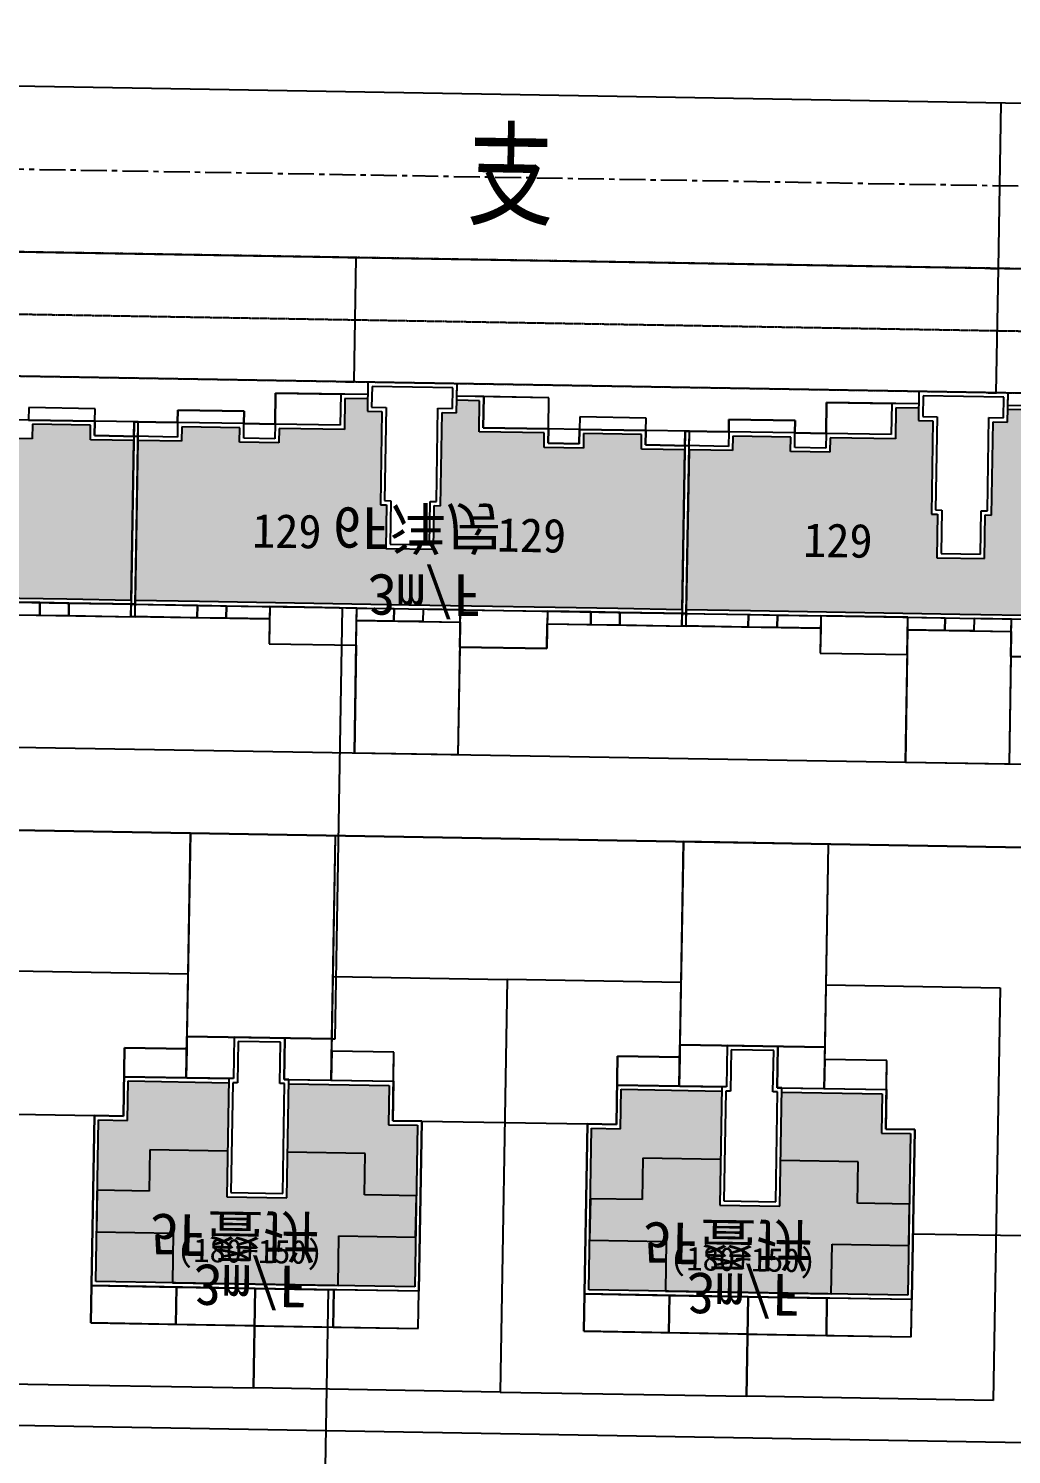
# Model space of a CAD drawing. Header units: millimetres. Extents: x -439850 to 1095597, y 3556331 to 4116172.
# Drawn here: x 684581 to 732026, y 3875891 to 3944681 of the extents above; entities that cross this region are included whole.
import ezdxf
from ezdxf.enums import TextEntityAlignment as Align

# ---------------------------------------------------------------- set-up
doc = ezdxf.new("R2010")
doc.units = ezdxf.units.MM
doc.header["$LTSCALE"] = 1000
doc.header["$MEASUREMENT"] = 0
doc.linetypes.add('CENTER', pattern=[2, 1.25, -0.25, 0.25, -0.25])
doc.linetypes.add('DASHED', pattern=[0.75, 0.5, -0.25])
for name, color, linetype in [('14中心线', 1, 'CENTER'), ('14道路红线', 7, 'Continuous'), ('18标注', 7, 'Continuous'), ('19图框', 7, 'Continuous'), ('DC调整', 1, 'Continuous'), ('TG_SUNBUILD', 41, 'Continuous'), ('地库线', 7, 'Continuous'), ('建筑外轮廓线', 6, 'Continuous'), ('文字', 7, 'Continuous'), ('红线按路', 200, 'Continuous'), ('道路', 7, 'Continuous'), ('铺装', 6, 'Continuous')]:
    doc.layers.add(name, color=color, linetype=linetype)
doc.styles.add('-黑体', font='simhei.ttf')
doc.styles.add('ST', font='', dxfattribs={"width": 0.75})
doc.styles.add('坐标标注', font='times.ttf', dxfattribs={"width": 0.75})
doc.styles.add('样式 1', font='simhei.ttf')
doc.styles.get('ST').set_extended_font_data('NSimSun')

msp = doc.modelspace()

# ---------------------------------------------------------------- hatches: boundary and pattern name
at = {"ltscale": 0.02, "extrusion": (0, 0, -1)}
h = msp.add_hatch(color=121, dxfattribs=at)
h.dxf.hatch_style = 1
h.paths.add_polyline_path([(-689665, 3924809), (-687566, 3924844), (-687578, 3925544), (-684778, 3925592), (-684766, 3924892), (-682866, 3924924), (-682878, 3925624), (-679729, 3925677), (-679754, 3927177), (-678654, 3927195), (-678644, 3926595), (-677944, 3926607), (-677868, 3922108), (-677568, 3922113), (-677533, 3920013), (-675233, 3920052), (-675268, 3922152), (-674968, 3922157), (-675045, 3926656), (-674345, 3926668), (-674355, 3927268), (-673255, 3927287), (-673230, 3925787), (-670080, 3925840), (-670068, 3925140), (-668168, 3925172), (-668180, 3925872), (-665381, 3925920), (-665369, 3925220), (-663269, 3925255), (-663139, 3917556), (-666239, 3917504), (-676337, 3917333), (-686436, 3917162), (-689535, 3917110)])
h.paths.add_polyline_path([(-680067, 3919507), (-684411, 3919425), (-684457, 3921854), (-680113, 3921936)], flags=24)
h.paths.add_polyline_path([(-668265, 3919698), (-672609, 3919633), (-672645, 3922062), (-668301, 3922127)], flags=24)
h = msp.add_hatch(color=121, dxfattribs=at)
h.dxf.hatch_style = 1
h.paths.add_polyline_path([(-716262, 3924359), (-714162, 3924395), (-714174, 3925095), (-711374, 3925142), (-711362, 3924442), (-709463, 3924474), (-709474, 3925174), (-706325, 3925227), (-706350, 3926727), (-705250, 3926746), (-705240, 3926146), (-704540, 3926158), (-704464, 3921658), (-704164, 3921663), (-704129, 3919564), (-701829, 3919603), (-701865, 3921702), (-701565, 3921707), (-701641, 3926207), (-700941, 3926219), (-700951, 3926818), (-699851, 3926837), (-699826, 3925337), (-696676, 3925391), (-696664, 3924691), (-694765, 3924723), (-694776, 3925423), (-691977, 3925470), (-691965, 3924770), (-689865, 3924806), (-689735, 3917107), (-692835, 3917054), (-702933, 3916884), (-713032, 3916713), (-716131, 3916661)])
h.paths.add_polyline_path([(-706664, 3919057), (-711007, 3918975), (-711053, 3921405), (-706709, 3921487)], flags=24)
h.paths.add_polyline_path([(-694861, 3919248), (-699205, 3919183), (-699241, 3921613), (-694897, 3921678)], flags=24)
h = msp.add_hatch(color=121, dxfattribs=at)
h.dxf.hatch_style = 1
h.paths.add_polyline_path([(-742858, 3923910), (-740758, 3923945), (-740770, 3924645), (-737970, 3924693), (-737958, 3923993), (-736059, 3924025), (-736071, 3924725), (-732921, 3924778), (-732946, 3926278), (-731847, 3926296), (-731836, 3925696), (-731137, 3925708), (-731060, 3921209), (-730760, 3921214), (-730725, 3919114), (-728425, 3919153), (-728461, 3921253), (-728161, 3921258), (-728237, 3925757), (-727537, 3925769), (-727547, 3926369), (-726447, 3926388), (-726422, 3924888), (-723272, 3924941), (-723261, 3924241), (-721361, 3924273), (-721373, 3924973), (-718573, 3925020), (-718561, 3924321), (-716462, 3924356), (-716331, 3916657), (-719431, 3916605), (-729530, 3916434), (-739628, 3916263), (-742728, 3916211)])
h.paths.add_polyline_path([(-733260, 3918608), (-737603, 3918526), (-737649, 3920955), (-733306, 3921037)], flags=24)
h.paths.add_polyline_path([(-721457, 3918798), (-725801, 3918734), (-725838, 3921163), (-721494, 3921228)], flags=24)
h = msp.add_hatch(color=211, dxfattribs=at)
h.dxf.hatch_style = 1
h.paths.add_polyline_path([(-700835, 3890415), (-700801, 3888416), (-703301, 3888373), (-703358, 3891773), (-701958, 3891796), (-701990, 3893696), (-697141, 3893778), (-697085, 3890479)])
h.paths.add_polyline_path([(-694186, 3890528), (-694242, 3893827), (-689392, 3893909), (-689360, 3892009), (-687960, 3892033), (-687903, 3888634), (-690402, 3888591), (-690436, 3890591)])
h.paths.add_polyline_path([(-694186, 3890528), (-690436, 3890591), (-690402, 3888591), (-687903, 3888634), (-687869, 3886634), (-691569, 3886571), (-691528, 3884172), (-699527, 3884036), (-699567, 3886436), (-703267, 3886374), (-703301, 3888373), (-700801, 3888416), (-700835, 3890415), (-697085, 3890479), (-697048, 3888279), (-694149, 3888328)])
h.paths.add_polyline_path([(-699527, 3884036), (-703226, 3883974), (-703267, 3886374), (-699567, 3886436)], flags=17)
h.paths.add_polyline_path([(-691569, 3886571), (-687869, 3886634), (-687828, 3884234), (-691528, 3884172)], flags=17)
h.paths.add_polyline_path([(-691393, 3884724), (-699520, 3884586), (-699556, 3886702), (-691429, 3886840)], flags=25)
h = msp.add_hatch(color=211, dxfattribs=at)
h.dxf.hatch_style = 1
h.paths.add_polyline_path([(-724631, 3890013), (-724598, 3888013), (-727097, 3887971), (-727155, 3891371), (-725755, 3891394), (-725787, 3893294), (-720938, 3893376), (-720882, 3890076)])
h.paths.add_polyline_path([(-717982, 3890125), (-718038, 3893425), (-713189, 3893507), (-713157, 3891607), (-711757, 3891631), (-711699, 3888231), (-714199, 3888189), (-714233, 3890189)])
h.paths.add_polyline_path([(-717982, 3890125), (-714233, 3890189), (-714199, 3888189), (-711699, 3888231), (-711666, 3886232), (-715365, 3886169), (-715325, 3883769), (-723323, 3883634), (-723364, 3886034), (-727063, 3885971), (-727097, 3887971), (-724598, 3888013), (-724631, 3890013), (-720882, 3890076), (-720845, 3887877), (-717945, 3887926)])
h.paths.add_polyline_path([(-723323, 3883634), (-727023, 3883572), (-727063, 3885971), (-723364, 3886034)], flags=17)
h.paths.add_polyline_path([(-715365, 3886169), (-711666, 3886232), (-711625, 3883832), (-715325, 3883769)], flags=17)
h.paths.add_polyline_path([(-715190, 3884321), (-723317, 3884184), (-723352, 3886300), (-715225, 3886438)], flags=25)

# ---------------------------------------------------------------- linework, layer by layer
for p, q in [((731531, 3941104), (731529, 3941104)), ((731530, 3941103), (731530, 3941105)), ((700396, 3933629), (700394, 3933629)), ((700395, 3933628), (700395, 3933630)), ((731394, 3933105), (731396, 3933105)), ((731396, 3933105), (731394, 3933105)), ((731395, 3933106), (731395, 3933104)), ((731395, 3933104), (731395, 3933106)), ((700293, 3927630), (700295, 3927630)), ((700294, 3927631), (700294, 3927629)), ((731293, 3927106), (731295, 3927106)), ((731294, 3927107), (731294, 3927105)), ((699739, 3916738), (699737, 3916738)), ((699738, 3916737), (699738, 3916739)), ((699386, 3895941), (699388, 3895941)), ((699387, 3895942), (699387, 3895940)), ((687763, 3892236), (687765, 3892236)), ((687764, 3892235), (687764, 3892237)), ((703562, 3891969), (703560, 3891969)), ((703561, 3891970), (703561, 3891968)), ((711559, 3891834), (711561, 3891834)), ((711560, 3891833), (711560, 3891835)), ((727274, 3886540), (727272, 3886540)), ((727273, 3886541), (727273, 3886539)), ((699063, 3883844), (699061, 3883844)), ((699062, 3883843), (699062, 3883845))]:
    msp.add_line(p, q)
at = {"color": 76, "ltscale": 0.02, "extrusion": (0, 0, -1)}
for p, q in [((692280, 3899061), (683881, 3899203)), ((692219, 3895462), (692280, 3899061)), ((699218, 3895343), (699279, 3898943)), ((699228, 3895943), (699279, 3898943)), ((699279, 3898943), (707677, 3898801)), ((707677, 3898801), (707341, 3878904)), ((707677, 3898801), (707341, 3878904)), ((716076, 3898659), (707677, 3898801)), ((716015, 3895059), (716076, 3898659)), ((723014, 3894941), (723075, 3898541)), ((723025, 3895541), (723075, 3898541)), ((723075, 3898541), (731474, 3898399)), ((731474, 3898399), (731138, 3878501)), ((689164, 3892213), (689219, 3895512)), ((689219, 3895512), (692219, 3895462)), ((702217, 3895293), (699218, 3895343)), ((702162, 3891993), (702217, 3895293)), ((712960, 3891811), (713016, 3895110)), ((713016, 3895110), (716015, 3895059)), ((726014, 3894890), (723014, 3894941)), ((725958, 3891591), (726014, 3894890)), ((687595, 3882238), (687764, 3892236)), ((687764, 3892236), (689164, 3892213)), ((703561, 3891969), (702162, 3891993)), ((703392, 3881971), (703561, 3891969)), ((711391, 3881836), (711560, 3891834)), ((711560, 3891834), (712960, 3891811)), ((727358, 3891567), (725958, 3891591)), ((727189, 3881569), (727358, 3891567)), ((691725, 3883968), (691694, 3882169)), ((695524, 3883904), (691725, 3883968)), ((695443, 3879105), (695524, 3883904)), ((695443, 3879105), (695524, 3883904)), ((695524, 3883904), (695443, 3879105)), ((695524, 3883904), (699323, 3883840)), ((699323, 3883840), (699293, 3882040)), ((715521, 3883566), (715491, 3881766)), ((719321, 3883502), (715521, 3883566)), ((719239, 3878703), (719321, 3883502)), ((719239, 3878703), (719321, 3883502)), ((719321, 3883502), (719239, 3878703)), ((719321, 3883502), (723120, 3883438)), ((723120, 3883438), (723090, 3881638)), ((691694, 3882169), (687595, 3882238)), ((699293, 3882040), (703392, 3881971)), ((715491, 3881766), (711391, 3881836)), ((723090, 3881638), (727189, 3881569)), ((683545, 3879306), (695443, 3879105)), ((707341, 3878904), (695443, 3879105)), ((707341, 3878904), (719239, 3878703)), ((731138, 3878501), (719239, 3878703))]:
    msp.add_line(p, q, dxfattribs=at)
for points in [[(731531, 3941103, 0.25, 0.25, 0), (731530, 3941104, 0, 0, 0)], [(700396, 3933628, 0.25, 0.25, 0), (700395, 3933629, 0, 0, 0)], [(731395, 3933105, 0.25, 0.25, 0), (731396, 3933104, 0, 0, 0)], [(731396, 3933104, 0.25, 0.25, 0), (731395, 3933105, 0, 0, 0)], [(700293, 3927630, 0.25, 0.25, 0), (700294, 3927629, 0, 0, 0)], [(731293, 3927106, 0.25, 0.25, 0), (731294, 3927105, 0, 0, 0)], [(699739, 3916737, 0.25, 0.25, 0), (699738, 3916738, 0, 0, 0)], [(699386, 3895941, 0.25, 0.25, 0), (699387, 3895940, 0, 0, 0)], [(687763, 3892236, 0.25, 0.25, 0), (687764, 3892237, 0, 0, 0)], [(703562, 3891970, 0.25, 0.25, 0), (703561, 3891969, 0, 0, 0)], [(711560, 3891834, 0.25, 0.25, 0), (711561, 3891835, 0, 0, 0)], [(727274, 3886540, 0.25, 0.25, 0), (727273, 3886539, 0, 0, 0)], [(699062, 3883844, 0.25, 0.25, 0), (699061, 3883845, 0, 0, 0)]]:
    msp.add_lwpolyline(points, format="xyseb")
at = {"layer": '14中心线', "extrusion": (0, 0, -1)}
msp.add_line((501138, 3940997), (866243, 3934826), dxfattribs=at)
at = {"layer": '14道路红线', "extrusion": (0, 0, -1)}
for p, q in [((519909, 3944681), (847291, 3939147)), ((511958, 3936814), (847200, 3931148))]:
    msp.add_line(p, q, dxfattribs=at)
at = {"layer": '18标注', "color": 3, "ltscale": 0.02}
for p, q in [((731395, 3933105), (731530, 3941103)), ((699986, 3933636), (700396, 3933629)), ((700294, 3927630), (700395, 3933628)), ((731006, 3933111), (731396, 3933105)), ((731294, 3927106), (731395, 3933104)), ((699885, 3927637), (700294, 3927630)), ((730905, 3927112), (731294, 3927106)), ((699387, 3895941), (699738, 3916737)), ((699580, 3916740), (699739, 3916738)), ((699228, 3895943), (699387, 3895941)), ((679765, 3892372), (687763, 3892236)), ((703562, 3891969), (711560, 3891834)), ((727189, 3881569), (727273, 3886540)), ((727274, 3886540), (743270, 3886269)), ((698829, 3870047), (699062, 3883844)), ((699053, 3883844), (699062, 3883844))]:
    msp.add_line(p, q, dxfattribs=at)
at = {"layer": '19图框', "color": 6, "ltscale": 0.3}
msp.add_line((831096, 3925419), (568673, 3929854), dxfattribs=at)
at = {"layer": 'TG_SUNBUILD', "color": 145}
for p, q in [((700964, 3927618), (700954, 3927018)), ((705264, 3927546), (700964, 3927618)), ((705254, 3926946), (705264, 3927546)), ((696505, 3927094), (696480, 3925594)), ((700954, 3927018), (696505, 3927094)), ((709703, 3926871), (705254, 3926946)), ((709678, 3925371), (709703, 3926871)), ((723101, 3926644), (723076, 3925144)), ((727551, 3926569), (723101, 3926644)), ((727561, 3927169), (727551, 3926569)), ((731860, 3927096), (727561, 3927169)), ((731850, 3926496), (731860, 3927096)), ((684581, 3925795), (683082, 3925820)), ((684591, 3926395), (684581, 3925795)), ((687791, 3926341), (684591, 3926395)), ((687781, 3925741), (687791, 3926341)), ((691790, 3926273), (691780, 3925673)), ((694990, 3926219), (691790, 3926273)), ((694980, 3925619), (694990, 3926219)), ((711188, 3925945), (711178, 3925345)), ((714387, 3925891), (711188, 3925945)), ((714377, 3925291), (714387, 3925891)), ((718387, 3925824), (718376, 3925224)), ((721586, 3925770), (718387, 3925824)), ((736299, 3926421), (731850, 3926496)), ((689881, 3925705), (687781, 3925741)), ((689681, 3925709), (689522, 3916310)), ((691780, 3925673), (689681, 3925709)), ((689722, 3916307), (689881, 3925705)), ((696480, 3925594), (694980, 3925619)), ((711178, 3925345), (709678, 3925371)), ((716477, 3925256), (714377, 3925291)), ((716277, 3925259), (716118, 3915861)), ((718376, 3925224), (716277, 3925259)), ((716318, 3915857), (716477, 3925256)), ((721576, 3925170), (721586, 3925770)), ((723076, 3925144), (721576, 3925170)), ((683023, 3916420), (689722, 3916307)), ((689522, 3916310), (696221, 3916197)), ((696221, 3916197), (696201, 3914997)), ((700400, 3914926), (700420, 3916126)), ((700420, 3916126), (705419, 3916041)), ((705419, 3916041), (705399, 3914842)), ((709599, 3914771), (709619, 3915970)), ((709619, 3915970), (716318, 3915857)), ((716118, 3915861), (722817, 3915747)), ((722817, 3915747), (722797, 3914548)), ((726996, 3914477), (727016, 3915676)), ((727016, 3915676), (732016, 3915592)), ((732016, 3915592), (731995, 3914392)), ((696201, 3914997), (700400, 3914926)), ((705399, 3914842), (709599, 3914771)), ((722797, 3914548), (726996, 3914477)), ((731995, 3914392), (736195, 3914321)), ((692229, 3896062), (692219, 3895462)), ((699228, 3895943), (692229, 3896062)), ((699218, 3895343), (699228, 3895943)), ((716026, 3895659), (716015, 3895059)), ((723025, 3895541), (716026, 3895659)), ((689219, 3895512), (689164, 3892213)), ((692219, 3895462), (689219, 3895512)), ((702217, 3895293), (699218, 3895343)), ((702162, 3891993), (702217, 3895293)), ((713016, 3895110), (712960, 3891811)), ((716015, 3895059), (713016, 3895110)), ((723014, 3894941), (723025, 3895541)), ((726014, 3894890), (723014, 3894941)), ((725958, 3891591), (726014, 3894890)), ((687764, 3892236), (687595, 3882238)), ((689164, 3892213), (687764, 3892236)), ((703561, 3891969), (702162, 3891993)), ((703392, 3881971), (703561, 3891969)), ((711560, 3891834), (711391, 3881836)), ((712960, 3891811), (711560, 3891834)), ((727358, 3891567), (725958, 3891591)), ((727189, 3881569), (727358, 3891567)), ((687595, 3882238), (703392, 3881971)), ((711391, 3881836), (727189, 3881569))]:
    msp.add_line(p, q, dxfattribs=at)
at = {"layer": '地库线', "color": 5, "linetype": 'DASHED', "ltscale": 0.005}
msp.add_line((831096, 3925419), (659565, 3928318), dxfattribs=at)
at = {"layer": '建筑外轮廓线', "color": 6, "extrusion": (0, 0, -1)}
for p, q in [((700964, 3927618), (700941, 3926219)), ((700964, 3927618), (700954, 3927018)), ((703114, 3927582), (700964, 3927618)), ((705264, 3927546), (700964, 3927618)), ((705264, 3927546), (703114, 3927582)), ((705240, 3926146), (705264, 3927546)), ((705254, 3926946), (705264, 3927546)), ((699655, 3927040), (699629, 3925541)), ((700954, 3927018), (699655, 3927040)), ((706554, 3926924), (705254, 3926946)), ((706528, 3925424), (706554, 3926924)), ((726251, 3926591), (726225, 3925091)), ((727551, 3926569), (726251, 3926591)), ((727561, 3927169), (727537, 3925769)), ((727561, 3927169), (727551, 3926569)), ((729710, 3927133), (727561, 3927169)), ((731860, 3927096), (727561, 3927169)), ((731860, 3927096), (729710, 3927133)), ((731836, 3925696), (731860, 3927096)), ((731850, 3926496), (731860, 3927096)), ((700941, 3926219), (701641, 3926207)), ((701641, 3926207), (701565, 3921707)), ((704464, 3921658), (704540, 3926158)), ((704540, 3926158), (705240, 3926146)), ((733150, 3926474), (731850, 3926496)), ((687781, 3925741), (684581, 3925795)), ((687769, 3925041), (687781, 3925741)), ((691780, 3925673), (691768, 3924973)), ((694980, 3925619), (691780, 3925673)), ((694968, 3924919), (694980, 3925619)), ((696480, 3925594), (696468, 3924894)), ((699629, 3925541), (696480, 3925594)), ((709678, 3925371), (706528, 3925424)), ((709666, 3924671), (709678, 3925371)), ((711178, 3925345), (711166, 3924646)), ((714377, 3925291), (711178, 3925345)), ((714365, 3924591), (714377, 3925291)), ((718376, 3925224), (718365, 3924524)), ((721576, 3925170), (718376, 3925224)), ((721564, 3924470), (721576, 3925170)), ((723076, 3925144), (723064, 3924444)), ((726225, 3925091), (723076, 3925144)), ((727537, 3925769), (728237, 3925757)), ((728237, 3925757), (728161, 3921258)), ((731060, 3921209), (731137, 3925708)), ((731137, 3925708), (731836, 3925696)), ((689869, 3925006), (687769, 3925041)), ((689669, 3925009), (689532, 3916910)), ((691768, 3924973), (689669, 3925009)), ((689732, 3916907), (689869, 3925006)), ((696468, 3924894), (694968, 3924919)), ((711166, 3924646), (709666, 3924671)), ((716465, 3924556), (714365, 3924591)), ((716265, 3924559), (716128, 3916461)), ((718365, 3924524), (716265, 3924559)), ((716328, 3916457), (716465, 3924556)), ((723064, 3924444), (721564, 3924470)), ((701565, 3921707), (701865, 3921702)), ((701865, 3921702), (701829, 3919603)), ((704129, 3919564), (704164, 3921663)), ((704164, 3921663), (704464, 3921658)), ((728161, 3921258), (728461, 3921253)), ((728461, 3921253), (728425, 3919153)), ((730725, 3919114), (730760, 3921214)), ((730760, 3921214), (731060, 3921209)), ((701829, 3919603), (704129, 3919564)), ((728425, 3919153), (730725, 3919114)), ((676334, 3917133), (686432, 3916962)), ((686432, 3916962), (689732, 3916907)), ((689532, 3916910), (692831, 3916854)), ((692831, 3916854), (702930, 3916684)), ((702930, 3916684), (713029, 3916513)), ((713029, 3916513), (716328, 3916457)), ((716128, 3916461), (719428, 3916405)), ((719428, 3916405), (729526, 3916234)), ((729526, 3916234), (739625, 3916063)), ((694504, 3896023), (694470, 3894023)), ((696953, 3895982), (694504, 3896023)), ((696920, 3893982), (696953, 3895982)), ((718300, 3895621), (718266, 3893621)), ((720750, 3895579), (718300, 3895621)), ((720716, 3893580), (720750, 3895579)), ((689164, 3892213), (689196, 3894112)), ((689196, 3894112), (694245, 3894027)), ((694245, 3894027), (694149, 3888328)), ((694470, 3894023), (694245, 3894027)), ((697144, 3893978), (696920, 3893982)), ((697048, 3888279), (697144, 3893978)), ((697144, 3893978), (702194, 3893893)), ((702194, 3893893), (702162, 3891993)), ((712960, 3891811), (712992, 3893710)), ((712992, 3893710), (718042, 3893625)), ((718042, 3893625), (717945, 3887926)), ((718266, 3893621), (718042, 3893625)), ((720941, 3893576), (720716, 3893580)), ((720845, 3887877), (720941, 3893576)), ((720941, 3893576), (725990, 3893491)), ((725990, 3893491), (725958, 3891591)), ((687625, 3884038), (687764, 3892236)), ((687764, 3892236), (689164, 3892213)), ((702162, 3891993), (703561, 3891969)), ((703561, 3891969), (703423, 3883771)), ((711422, 3883635), (711560, 3891834)), ((711560, 3891834), (712960, 3891811)), ((725958, 3891591), (727358, 3891567)), ((727358, 3891567), (727219, 3883368)), ((694149, 3888328), (697048, 3888279)), ((717945, 3887926), (720845, 3887877)), ((695524, 3883904), (687625, 3884038)), ((703423, 3883771), (695524, 3883904)), ((719321, 3883502), (711422, 3883635)), ((727219, 3883368), (719321, 3883502))]:
    msp.add_line(p, q, dxfattribs=at)
at = {"layer": '建筑外轮廓线', "color": 8, "extrusion": (0, 0, -1)}
for p, q in [((701161, 3927415), (701144, 3926415)), ((705061, 3927349), (701161, 3927415)), ((705044, 3926349), (705061, 3927349)), ((696480, 3925594), (696505, 3927094)), ((696505, 3927094), (699655, 3927040)), ((699655, 3927040), (699629, 3925541)), ((699851, 3926837), (699826, 3925337)), ((700951, 3926818), (699851, 3926837)), ((706350, 3926727), (705250, 3926746)), ((706325, 3925227), (706350, 3926727)), ((706554, 3926924), (706528, 3925424)), ((709703, 3926871), (706554, 3926924)), ((709678, 3925371), (709703, 3926871)), ((723076, 3925144), (723101, 3926644)), ((723101, 3926644), (726251, 3926591)), ((726251, 3926591), (726225, 3925091)), ((727757, 3926965), (727740, 3925966)), ((731657, 3926900), (727757, 3926965)), ((731640, 3925900), (731657, 3926900)), ((684591, 3926395), (684581, 3925795)), ((687791, 3926341), (684591, 3926395)), ((687781, 3925741), (687791, 3926341)), ((691780, 3925673), (691790, 3926273)), ((691790, 3926273), (694990, 3926219)), ((694990, 3926219), (694980, 3925619)), ((701144, 3926415), (701844, 3926403)), ((701844, 3926403), (701768, 3921904)), ((704268, 3921862), (704344, 3926361)), ((704344, 3926361), (705044, 3926349)), ((711188, 3925945), (711178, 3925345)), ((714387, 3925891), (711188, 3925945)), ((714377, 3925291), (714387, 3925891)), ((718376, 3925224), (718387, 3925824)), ((718387, 3925824), (721586, 3925770)), ((726447, 3926388), (726422, 3924888)), ((727547, 3926369), (726447, 3926388)), ((727740, 3925966), (728440, 3925954)), ((728440, 3925954), (728364, 3921454)), ((730864, 3921412), (730940, 3925912)), ((730940, 3925912), (731640, 3925900)), ((732946, 3926278), (731847, 3926296)), ((684581, 3925795), (687781, 3925741)), ((684778, 3925592), (684766, 3924892)), ((687578, 3925544), (684778, 3925592)), ((687566, 3924844), (687578, 3925544)), ((687781, 3925741), (687769, 3925041)), ((689881, 3925705), (687781, 3925741)), ((689669, 3925009), (689681, 3925709)), ((689681, 3925709), (691780, 3925673)), ((689869, 3925006), (689881, 3925705)), ((691780, 3925673), (691768, 3924973)), ((694980, 3925619), (691780, 3925673)), ((691977, 3925470), (691965, 3924770)), ((694776, 3925423), (691977, 3925470)), ((694765, 3924723), (694776, 3925423)), ((694968, 3924919), (694980, 3925619)), ((694980, 3925619), (696480, 3925594)), ((696480, 3925594), (696468, 3924894)), ((699629, 3925541), (696480, 3925594)), ((696676, 3925391), (696664, 3924691)), ((699826, 3925337), (696676, 3925391)), ((709474, 3925174), (706325, 3925227)), ((706528, 3925424), (709678, 3925371)), ((709463, 3924474), (709474, 3925174)), ((709678, 3925371), (709666, 3924671)), ((711178, 3925345), (709678, 3925371)), ((711166, 3924646), (711178, 3925345)), ((711178, 3925345), (714377, 3925291)), ((711374, 3925142), (711362, 3924442)), ((714174, 3925095), (711374, 3925142)), ((714377, 3925291), (714365, 3924591)), ((716477, 3925256), (714377, 3925291)), ((716265, 3924559), (716277, 3925259)), ((716277, 3925259), (718376, 3925224)), ((716465, 3924556), (716477, 3925256)), ((718376, 3925224), (718365, 3924524)), ((721576, 3925170), (718376, 3925224)), ((721564, 3924470), (721576, 3925170)), ((721586, 3925770), (721576, 3925170)), ((721576, 3925170), (723076, 3925144)), ((723076, 3925144), (723064, 3924444)), ((726225, 3925091), (723076, 3925144)), ((684766, 3924892), (682866, 3924924)), ((689665, 3924809), (687566, 3924844)), ((687769, 3925041), (689869, 3925006)), ((689535, 3917110), (689665, 3924809)), ((691768, 3924973), (689669, 3925009)), ((689865, 3924806), (689735, 3917107)), ((691965, 3924770), (689865, 3924806)), ((696664, 3924691), (694765, 3924723)), ((696468, 3924894), (694968, 3924919)), ((711362, 3924442), (709463, 3924474)), ((709666, 3924671), (711166, 3924646)), ((714162, 3924395), (714174, 3925095)), ((714365, 3924591), (716465, 3924556)), ((718365, 3924524), (716265, 3924559)), ((718573, 3925020), (718561, 3924321)), ((721373, 3924973), (718573, 3925020)), ((721361, 3924273), (721373, 3924973)), ((723064, 3924444), (721564, 3924470)), ((723272, 3924941), (723261, 3924241)), ((726422, 3924888), (723272, 3924941)), ((716262, 3924359), (714162, 3924395)), ((716131, 3916661), (716262, 3924359)), ((716462, 3924356), (716331, 3916657)), ((718561, 3924321), (716462, 3924356)), ((723261, 3924241), (721361, 3924273)), ((701768, 3921904), (702068, 3921899)), ((702068, 3921899), (702032, 3919799)), ((703932, 3919767), (703968, 3921867)), ((703968, 3921867), (704268, 3921862)), ((728364, 3921454), (728664, 3921449)), ((728664, 3921449), (728629, 3919350)), ((730528, 3919318), (730564, 3921417)), ((730564, 3921417), (730864, 3921412)), ((702032, 3919799), (703932, 3919767)), ((728629, 3919350), (730528, 3919318)), ((676337, 3917333), (686436, 3917162)), ((685133, 3916984), (683033, 3917020)), ((685122, 3916385), (685133, 3916984)), ((685133, 3916984), (685122, 3916385)), ((686532, 3916961), (685133, 3916984)), ((686436, 3917162), (689535, 3917110)), ((686522, 3916361), (686532, 3916961)), ((686532, 3916961), (686522, 3916361)), ((689732, 3916907), (686532, 3916961)), ((689522, 3916310), (689532, 3916910)), ((689532, 3916910), (692731, 3916856)), ((689722, 3916307), (689732, 3916907)), ((689735, 3917107), (692835, 3917054)), ((692835, 3917054), (702933, 3916884)), ((702933, 3916884), (713032, 3916713)), ((683023, 3916420), (685122, 3916385)), ((685122, 3916385), (686522, 3916361)), ((686522, 3916361), (689722, 3916307)), ((692721, 3916256), (689522, 3916310)), ((692721, 3916256), (692731, 3916856)), ((692731, 3916856), (692721, 3916256)), ((694121, 3916232), (692721, 3916256)), ((692731, 3916856), (694131, 3916832)), ((694121, 3916232), (694131, 3916832)), ((694131, 3916832), (694121, 3916232)), ((696221, 3916197), (694121, 3916232)), ((694131, 3916832), (696231, 3916797)), ((696231, 3916797), (696201, 3914997)), ((696231, 3916797), (696221, 3916197)), ((700430, 3916726), (696231, 3916797)), ((700400, 3914926), (700430, 3916726)), ((700420, 3916126), (700430, 3916726)), ((700430, 3916726), (702230, 3916695)), ((702220, 3916096), (702230, 3916695)), ((702230, 3916695), (702220, 3916096)), ((702230, 3916695), (703630, 3916672)), ((703630, 3916672), (703620, 3916072)), ((703630, 3916672), (703620, 3916072)), ((705430, 3916641), (703630, 3916672)), ((705399, 3914842), (705430, 3916641)), ((705419, 3916041), (705430, 3916641)), ((705430, 3916641), (709629, 3916570)), ((709629, 3916570), (709599, 3914771)), ((709629, 3916570), (709619, 3915970)), ((711729, 3916535), (709629, 3916570)), ((711719, 3915935), (711729, 3916535)), ((711729, 3916535), (711719, 3915935)), ((713129, 3916511), (711729, 3916535)), ((713032, 3916713), (716131, 3916661)), ((713118, 3915911), (713129, 3916511)), ((713129, 3916511), (713118, 3915911)), ((716328, 3916457), (713129, 3916511)), ((716118, 3915861), (716128, 3916461)), ((716128, 3916461), (719328, 3916406)), ((716318, 3915857), (716328, 3916457)), ((716331, 3916657), (719431, 3916605)), ((719317, 3915807), (719328, 3916406)), ((719328, 3916406), (719317, 3915807)), ((719328, 3916406), (720727, 3916383)), ((719431, 3916605), (729530, 3916434)), ((720717, 3915783), (720727, 3916383)), ((720727, 3916383), (720717, 3915783)), ((720727, 3916383), (722827, 3916347)), ((722827, 3916347), (722797, 3914548)), ((722827, 3916347), (722817, 3915747)), ((727027, 3916276), (722827, 3916347)), ((726996, 3914477), (727027, 3916276)), ((727016, 3915676), (727027, 3916276)), ((727027, 3916276), (728826, 3916246)), ((728816, 3915646), (728826, 3916246)), ((728826, 3916246), (728816, 3915646)), ((728826, 3916246), (730226, 3916222)), ((729530, 3916434), (739628, 3916263)), ((730226, 3916222), (730216, 3915622)), ((730226, 3916222), (730216, 3915622)), ((732026, 3916192), (730226, 3916222)), ((731995, 3914392), (732026, 3916192)), ((732016, 3915592), (732026, 3916192)), ((702220, 3916096), (700420, 3916126)), ((703620, 3916072), (702220, 3916096)), ((703620, 3916072), (705419, 3916041)), ((709619, 3915970), (711719, 3915935)), ((711719, 3915935), (713118, 3915911)), ((713118, 3915911), (716318, 3915857)), ((719317, 3915807), (716118, 3915861)), ((720717, 3915783), (719317, 3915807)), ((722817, 3915747), (720717, 3915783)), ((728816, 3915646), (727016, 3915676)), ((730216, 3915622), (728816, 3915646)), ((730216, 3915622), (732016, 3915592)), ((696201, 3914997), (700400, 3914926)), ((709599, 3914771), (705399, 3914842)), ((722797, 3914548), (726996, 3914477)), ((736195, 3914321), (731995, 3914392)), ((692195, 3894062), (692229, 3896062)), ((692229, 3896062), (694504, 3896023)), ((694504, 3896023), (694470, 3894023)), ((694700, 3895820), (694666, 3893820)), ((696750, 3895785), (694700, 3895820)), ((696716, 3893785), (696750, 3895785)), ((696953, 3895982), (696920, 3893982)), ((699228, 3895943), (696953, 3895982)), ((699194, 3893943), (699228, 3895943)), ((715992, 3893660), (716026, 3895659)), ((716026, 3895659), (718300, 3895621)), ((718300, 3895621), (718266, 3893621)), ((720750, 3895579), (720716, 3893580)), ((723025, 3895541), (720750, 3895579)), ((689196, 3894112), (689219, 3895512)), ((689219, 3895512), (692219, 3895462)), ((692219, 3895462), (692195, 3894062)), ((699218, 3895343), (699194, 3893943)), ((702217, 3895293), (699218, 3895343)), ((702194, 3893893), (702217, 3895293)), ((712992, 3893710), (713016, 3895110)), ((713016, 3895110), (716015, 3895059)), ((716015, 3895059), (715992, 3893660)), ((718497, 3895417), (718463, 3893418)), ((720547, 3895383), (718497, 3895417)), ((720513, 3893383), (720547, 3895383)), ((722991, 3893541), (723025, 3895541)), ((723014, 3894941), (722991, 3893541)), ((726014, 3894890), (723014, 3894941)), ((725990, 3893491), (726014, 3894890)), ((692195, 3894062), (689196, 3894112)), ((689360, 3892009), (689392, 3893909)), ((689392, 3893909), (694242, 3893827)), ((694470, 3894023), (692195, 3894062)), ((694441, 3893824), (694352, 3888525)), ((694666, 3893820), (694441, 3893824)), ((696941, 3893782), (696716, 3893785)), ((696852, 3888482), (696941, 3893782)), ((696920, 3893982), (699194, 3893943)), ((697141, 3893778), (701990, 3893696)), ((699194, 3893943), (702194, 3893893)), ((701990, 3893696), (701958, 3891796)), ((715992, 3893660), (712992, 3893710)), ((713157, 3891607), (713189, 3893507)), ((713189, 3893507), (718038, 3893425)), ((718266, 3893621), (715992, 3893660)), ((720716, 3893580), (722991, 3893541)), ((722991, 3893541), (725990, 3893491)), ((718238, 3893422), (718149, 3888122)), ((718463, 3893418), (718238, 3893422)), ((720738, 3893379), (720513, 3893383)), ((720648, 3888080), (720738, 3893379)), ((720938, 3893376), (725787, 3893294)), ((725787, 3893294), (725755, 3891394)), ((687828, 3884234), (687960, 3892033)), ((687960, 3892033), (689360, 3892009)), ((701958, 3891796), (703358, 3891773)), ((703358, 3891773), (703226, 3883974)), ((711625, 3883832), (711757, 3891631)), ((711757, 3891631), (713157, 3891607)), ((725755, 3891394), (727155, 3891371)), ((727155, 3891371), (727023, 3883572)), ((690436, 3890591), (690402, 3888591)), ((694186, 3890528), (690436, 3890591)), ((700835, 3890415), (697085, 3890479)), ((700801, 3888416), (700835, 3890415)), ((714233, 3890189), (714199, 3888189)), ((717982, 3890125), (714233, 3890189)), ((724631, 3890013), (720882, 3890076)), ((724598, 3888013), (724631, 3890013)), ((687903, 3888634), (687869, 3886634)), ((690402, 3888591), (687903, 3888634)), ((694352, 3888525), (696852, 3888482)), ((703301, 3888373), (700801, 3888416)), ((703267, 3886374), (703301, 3888373)), ((711699, 3888231), (711666, 3886232)), ((714199, 3888189), (711699, 3888231)), ((718149, 3888122), (720648, 3888080)), ((727097, 3887971), (724598, 3888013)), ((727063, 3885971), (727097, 3887971)), ((687869, 3886634), (691569, 3886571)), ((691569, 3886571), (691528, 3884172)), ((699527, 3884036), (699567, 3886436)), ((699567, 3886436), (703267, 3886374)), ((711666, 3886232), (715365, 3886169)), ((715365, 3886169), (715325, 3883769)), ((723323, 3883634), (723364, 3886034)), ((723364, 3886034), (727063, 3885971)), ((687595, 3882238), (687625, 3884038)), ((687625, 3884038), (691725, 3883968)), ((695527, 3884104), (687828, 3884234)), ((691528, 3884172), (699527, 3884036)), ((691694, 3882169), (691725, 3883968)), ((691725, 3883968), (691694, 3882169)), ((691725, 3883968), (695524, 3883904)), ((695524, 3883904), (695494, 3882104)), ((695524, 3883904), (695494, 3882104)), ((699323, 3883840), (695524, 3883904)), ((703226, 3883974), (695527, 3884104)), ((699293, 3882040), (699323, 3883840)), ((699323, 3883840), (699293, 3882040)), ((703423, 3883771), (699323, 3883840)), ((703392, 3881971), (703423, 3883771)), ((711391, 3881836), (711422, 3883635)), ((711422, 3883635), (715521, 3883566)), ((719324, 3883702), (711625, 3883832)), ((715325, 3883769), (723323, 3883634)), ((715491, 3881766), (715521, 3883566)), ((715521, 3883566), (715491, 3881766)), ((715521, 3883566), (719321, 3883502)), ((719321, 3883502), (719290, 3881702)), ((719321, 3883502), (719290, 3881702)), ((723120, 3883438), (719321, 3883502)), ((727023, 3883572), (719324, 3883702)), ((723090, 3881638), (723120, 3883438)), ((723120, 3883438), (723090, 3881638)), ((727219, 3883368), (723120, 3883438)), ((727189, 3881569), (727219, 3883368)), ((691694, 3882169), (687595, 3882238)), ((695494, 3882104), (691694, 3882169)), ((695494, 3882104), (699293, 3882040)), ((699293, 3882040), (703392, 3881971)), ((715491, 3881766), (711391, 3881836)), ((719290, 3881702), (715491, 3881766)), ((719290, 3881702), (723090, 3881638)), ((723090, 3881638), (727189, 3881569))]:
    msp.add_line(p, q, dxfattribs=at)
at = {"layer": '红线按路', "color": 1, "linetype": 'DASHED', "ltscale": 0.005, "extrusion": (0, 0, -1)}
msp.add_line((847200, 3931148), (548711, 3936193), dxfattribs=at)
at = {"layer": '红线按路', "color": 62, "linetype": 'DASHED', "ltscale": 0.005, "extrusion": (0, 0, -1)}
msp.add_line((546610, 3933228), (841140, 3928250), dxfattribs=at)
at = {"layer": '道路', "color": 145, "ltscale": 0.02}
for p, q in [((700400, 3914926), (700312, 3909727)), ((705399, 3914842), (705311, 3909642)), ((726996, 3914477), (726908, 3909277)), ((731995, 3914392), (731908, 3909193)), ((692280, 3899061), (692395, 3905860)), ((699279, 3898943), (699394, 3905742)), ((716076, 3898659), (716191, 3905458)), ((723075, 3898541), (723190, 3905340))]:
    msp.add_line(p, q, dxfattribs=at)
at = {"layer": '道路', "color": 145, "ltscale": 0.02, "extrusion": (0, 0, -1)}
for p, q in [((830199, 3907531), (663210, 3910354)), ((830071, 3903533), (655396, 3906485)), ((648912, 3877891), (835379, 3874739))]:
    msp.add_line(p, q, dxfattribs=at)
at = {"layer": '铺装', "ltscale": 0.02}
for p, q in [((700312, 3909727), (700420, 3916126)), ((700420, 3916126), (705419, 3916041)), ((705419, 3916041), (705311, 3909642)), ((726908, 3909277), (727016, 3915676)), ((727016, 3915676), (732016, 3915592)), ((732016, 3915592), (731908, 3909193)), ((829932, 3907540), (663210, 3910354)), ((705311, 3909642), (700312, 3909727)), ((731908, 3909193), (726908, 3909277)), ((655396, 3906485), (830071, 3903533)), ((692395, 3905860), (692229, 3896062)), ((699394, 3905742), (692395, 3905860)), ((699228, 3895943), (699394, 3905742)), ((716191, 3905458), (716026, 3895659)), ((723190, 3905340), (716191, 3905458)), ((723025, 3895541), (723190, 3905340)), ((692229, 3896062), (699228, 3895943)), ((716026, 3895659), (723025, 3895541)), ((648912, 3877891), (734104, 3876451))]:
    msp.add_line(p, q, dxfattribs=at)

# ---------------------------------------------------------------- texts
at = {"layer": '18标注', "color": 3, "style": '坐标标注', "width": 0.75}
for s, rotation, p in [('8000.00', 89.03166, (731462, 3937103)), ('6000.00', 89.03166, (700343, 3930628)), ('6000.00', 89.03166, (731343, 3930104)), ('20800.00', 89.03166, (699561, 3906337)), ('8000.00', 359.03167, (707559, 3891903)), ('13800.00', 89.03166, (698944, 3876943))]:
    msp.add_text(s, height=1, rotation=rotation, dxfattribs=at).set_placement(p)
at = {"layer": '19图框', "style": 'ST', "width": 0.75}
msp.add_text('规                                          划                                 支                                 路', height=4045.185, rotation=359.05439, dxfattribs=at).set_placement((542708, 3938330))
at = {"layer": 'DC调整', "color": 3, "extrusion": (0, 0, -1), "style": '样式 1', "text_generation_flag": 4}
for p in [(-691754, 3885193), (-715550, 3884791)]:
    msp.add_text('(180+150)', height=1146.9, rotation=180.96833, dxfattribs=at).set_placement(p)
at = {"layer": '建筑外轮廓线', "color": 3, "extrusion": (0, 0, -1), "style": '样式 1', "text_generation_flag": 4}
for rotation, p in [(180.85517, (-697051, 3920440)), (181.0815, (-708859, 3920240)), (180.85517, (-723648, 3919990))]:
    msp.add_text('129', height=1638.4, rotation=rotation, dxfattribs=at).set_placement(p, align=Align.MIDDLE_CENTER)
at = {"layer": '文字', "ltscale": 0.02, "style": '-黑体', "text_generation_flag": 4}
for s, p in [('6F洋房', (699283, 3921578)), ('3m/F', (700977, 3918347))]:
    msp.add_text(s, height=2000, dxfattribs=at).set_placement(p)
for s, p in [('5F叠拼', (690482, 3887499)), ('5F叠拼', (714278, 3887097)), ('3m/F', (692583, 3885058)), ('3m/F', (716380, 3884656))]:
    msp.add_text(s, height=2000, rotation=359.22341, dxfattribs=at).set_placement(p)

doc.saveas('drawing.dxf')
